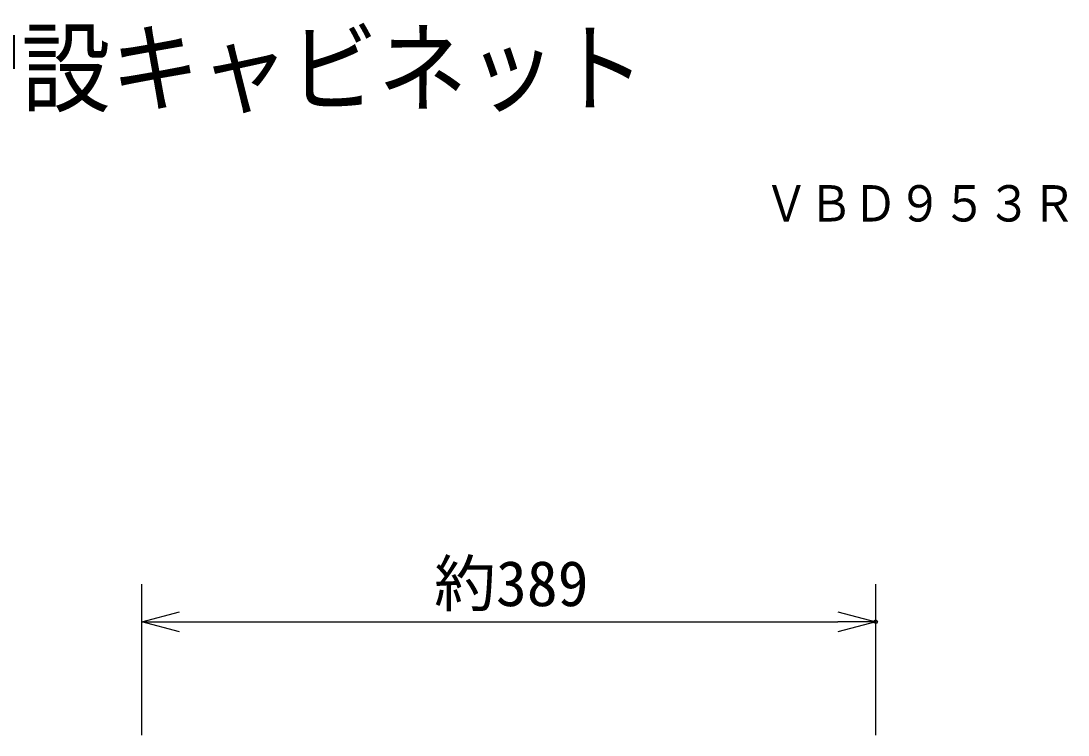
# Model space of a CAD drawing. Units: millimetres, scale not verified. Extents: x -62 to 62, y -116 to 117.
# Drawn here: x 7 to 62.5, y 79.5 to 117.3 of the extents above; entities that cross this region are included whole.
import ezdxf
from ezdxf.enums import TextEntityAlignment as Align

# ---------------------------------------------------------------- set-up
doc = ezdxf.new("R2010")
doc.units = ezdxf.units.MM
doc.header["$LTSCALE"] = 0.392256
doc.header["$PDMODE"] = 32
doc.header["$PDSIZE"] = 0.196
for name, color, linetype in [('0-0_TOUROKU', 1, 'Continuous'), ('0-1_MOJI1', 2, 'Continuous'), ('0-3_WAKU', 3, 'Continuous'), ('0-4_DEFPOINTS', 7, 'Continuous')]:
    doc.layers.add(name, color=color, linetype=linetype)
doc.styles.add('ＭＳ ゴシック', font='')
doc.styles.get('ＭＳ ゴシック').set_extended_font_data('MS Gothic')

# ---------------------------------------------------------------- blocks, each defined once
blk = doc.blocks.new('_OPEN30')
at = {"layer": '0-4_DEFPOINTS'}
blk.add_line((0, 0), (-1, 0), dxfattribs=at)
blk.add_lwpolyline([(-1, 0.2679), (0, 0), (-1, -0.2679)], dxfattribs=at)

msp = doc.modelspace()

# ---------------------------------------------------------------- linework, layer by layer
at = {"layer": '0-3_WAKU'}
for p, q in [((13.3867, 79.5), (13.3867, 87.5)), ((52.2867, 79.5), (52.2867, 87.5)), ((15.3867, 85.5), (50.2867, 85.5))]:
    msp.add_line(p, q, dxfattribs=at)
at = {"layer": '0-4_DEFPOINTS'}
msp.add_point((52.2867, 85.5), dxfattribs=at)

# ---------------------------------------------------------------- block references
at = {"layer": '0-3_WAKU', "xscale": 2, "yscale": 2, "rotation": 180}
msp.add_blockref('_OPEN30', (13.3867, 85.5), dxfattribs=at)
at = {"layer": '0-3_WAKU', "xscale": 2, "yscale": 2}
msp.add_blockref('_OPEN30', (52.2867, 85.5), dxfattribs=at)

# ---------------------------------------------------------------- texts
at = {"layer": '0-0_TOUROKU', "style": 'ＭＳ ゴシック', "width": 0.9}
msp.add_text('ＶＢＤ９５３Ｒ', height=1.924, dxfattribs=at).set_placement((46.3666, 106.13), align=Align.BOTTOM_LEFT)
at = {"layer": '0-1_MOJI1', "style": 'ＭＳ ゴシック', "width": 0.9}
msp.add_text('大型機種ラック用増設キャビネット', height=3.848, dxfattribs=at).set_placement((-35.5, 111.7599), align=Align.BOTTOM_LEFT)
at = {"layer": '0-3_WAKU', "style": 'ＭＳ ゴシック'}
msp.add_text('約389', height=2.404, dxfattribs=at).set_placement((28.8832, 85.6096), align=Align.BOTTOM_LEFT)

doc.saveas('drawing.dxf')
